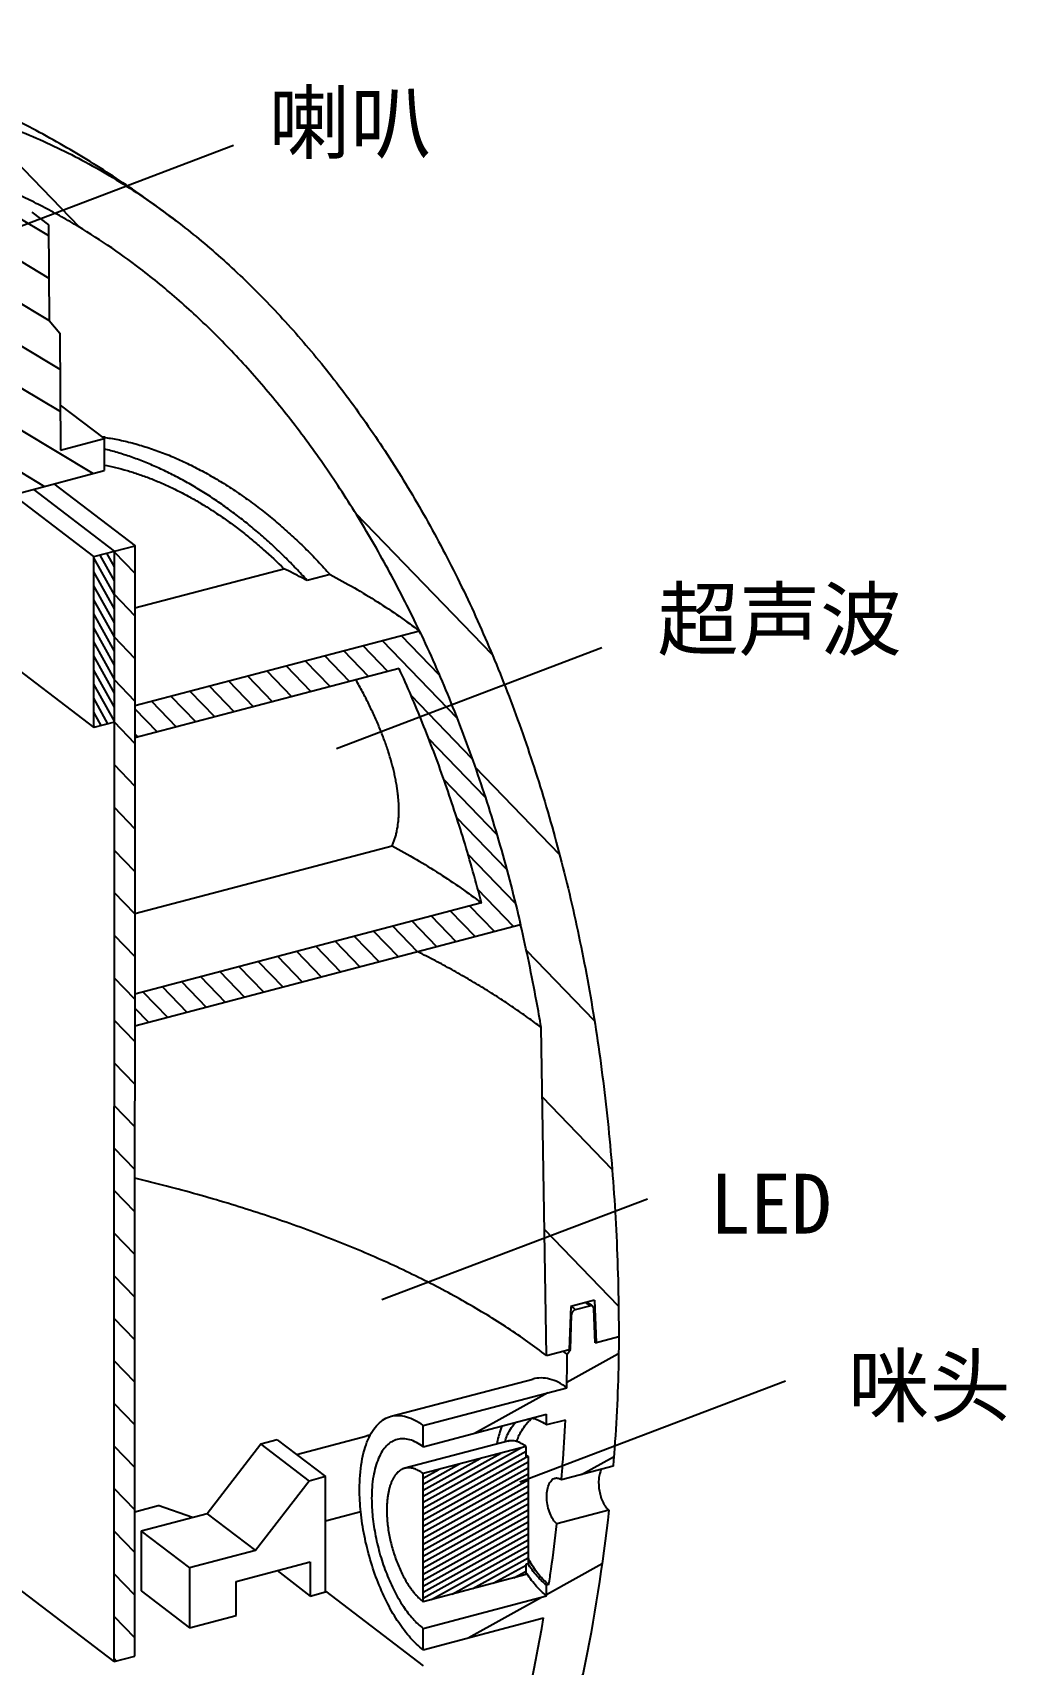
# Model space of a CAD drawing. Header units: millimetres. Extents: x 3 to 384, y 29 to 155.
# Drawn here: x 343.7 to 384.5, y 86.7 to 155 of the extents above; entities that cross this region are included whole.
import ezdxf

# ---------------------------------------------------------------- set-up
doc = ezdxf.new("R2010")
doc.units = ezdxf.units.MM
doc.layers.add('图层2', color=3, linetype='Continuous')
doc.styles.get("Standard").update_dxf_attribs({"font": 'arial.ttf'})

msp = doc.modelspace()

# ---------------------------------------------------------------- hatches: boundary and pattern name
at = {"linetype": 'Continuous'}
h = msp.add_hatch(dxfattribs=at)
h.set_pattern_fill('ANSI31', color=2, scale=25.4, angle=269, style=0, pattern_type=2)
h.set_pattern_definition([(314, (327.31, 89.656), (2.72129, 2.62792), [])])
edge = h.paths.add_edge_path()
edge.add_spline(control_points=[(286.351, 78.875), (286.356, 98.092), (295.65, 125.294), (309.213, 140.921), (314.196, 144.898)], knot_values=[0, 0, 0, 0, 0.649834, 1, 1, 1, 1], degree=3, periodic=0)
edge.add_line((314.196, 144.898), (314.195, 142.36))
edge.add_arc((344.217, 106.93), 46.438, 130.27628, 131.72292)
edge.add_line((313.311, 141.59), (313.31, 140.042))
edge.add_line((313.31, 140.042), (312.017, 139.702))
edge.add_line((312.017, 140.394), (312.017, 139.702))
edge.add_spline(control_points=[(312.017, 140.394), (308.489, 137.013), (300.991, 127.655), (293.184, 110.552), (290.273, 97.826), (289.605, 93.523)], knot_values=[0, 0, 0, 0, 0.358744, 0.790314, 1, 1, 1, 1], degree=3, periodic=0)
edge.add_line((289.369, 79.67), (289.605, 93.523))
edge.add_line((288.421, 79.42), (289.369, 79.67))
edge.add_line((288.361, 81.192), (288.421, 79.42))
edge.add_line((288.361, 81.192), (287.36, 80.928))
edge.add_line((287.36, 80.928), (287.3, 79.125))
edge.add_line((286.351, 78.875), (287.3, 79.125))
edge = h.paths.add_edge_path()
edge.add_arc((340.919, 111.568), 42.718, 124.59273, 126.10274)
edge.add_line((316.667, 146.734), (316.666, 144.304))
edge.add_arc((340.953, 110.962), 41.25, 126.06957, 127.66385)
edge.add_line((315.748, 146.083), (315.748, 143.616))
edge = h.paths.add_edge_path()
edge.add_arc((338.713, 114.924), 38.701, 120.38592, 121.97489)
edge.add_line((319.137, 148.309), (319.136, 145.963))
edge.add_arc((338.398, 114.647), 36.765, 121.59406, 123.28975)
edge.add_line((318.219, 147.753), (318.218, 145.379))
edge = h.paths.add_edge_path()
edge.add_arc((337.006, 117.996), 35.186, 115.95329, 117.6283)
edge.add_line((321.607, 149.634), (321.607, 147.346))
edge.add_arc((336.508, 117.895), 33.007, 116.838, 118.63894)
edge.add_line((320.689, 149.17), (320.689, 146.863))
edge = h.paths.add_edge_path()
edge.add_arc((335.748, 120.75), 32.158, 111.27867, 113.04517)
edge.add_line((324.078, 150.715), (324.077, 148.464))
edge.add_arc((335.187, 120.683), 29.92, 111.79695, 113.70365)
edge.add_line((323.16, 150.341), (323.159, 148.079))
edge = h.paths.add_edge_path()
edge.add_arc((334.883, 123.151), 29.605, 106.35162, 108.21267)
edge.add_line((326.548, 151.558), (326.548, 149.323))
edge.add_arc((334.336, 122.991), 27.46, 106.47724, 108.4859)
edge.add_line((325.63, 151.273), (325.629, 149.034))
edge = h.paths.add_edge_path()
edge.add_arc((334.365, 125.103), 27.585, 101.17511, 103.12595)
edge.add_line((329.018, 152.165), (329.018, 149.926))
edge.add_arc((333.822, 124.941), 25.443, 100.88435, 102.99782)
edge.add_line((328.1, 151.967), (328.1, 149.732))
edge = h.paths.add_edge_path()
edge.add_arc((334.114, 126.581), 26.085, 95.77652, 97.80753)
edge.add_line((331.489, 152.534), (331.488, 150.272))
edge.add_arc((333.57, 126.496), 23.866, 95.0033, 97.22016)
edge.add_line((330.57, 152.424), (330.57, 150.173))
edge = h.paths.add_edge_path()
edge.add_arc((334.037, 127.625), 25.038, 90.179, 92.28054)
edge.add_line((333.959, 152.663), (333.958, 150.356))
edge.add_arc((333.511, 127.483), 22.878, 88.88053, 91.17999)
edge.add_line((333.041, 152.643), (333.04, 150.356))
edge = h.paths.add_edge_path()
edge.add_arc((334.05, 128.212), 24.451, 84.4165, 86.57462)
edge.add_line((336.429, 152.547), (336.428, 150.172))
edge.add_arc((333.527, 127.875), 22.485, 82.58666, 84.94013)
edge.add_line((335.511, 152.619), (335.51, 150.272))
edge = h.paths.add_edge_path()
edge.add_arc((334.06, 128.321), 24.341, 78.53364, 80.73065)
edge.add_line((338.899, 152.176), (338.898, 149.709))
edge.add_arc((333.484, 127.651), 22.713, 76.2097, 78.58294)
edge.add_line((337.981, 152.344), (337.98, 149.915))
edge = h.paths.add_edge_path()
edge.add_spline(control_points=[(340.451, 151.808), (345.433, 150.455), (358.99, 141.966), (368.273, 119.653), (368.268, 100.437)], knot_values=[0, 0, 0, 0, 0.350166, 1, 1, 1, 1], degree=3, periodic=0)
edge.add_line((367.32, 100.187), (368.268, 100.437))
edge.add_line((367.26, 101.959), (367.32, 100.187))
edge.add_line((367.26, 101.959), (366.26, 101.696))
edge.add_line((366.26, 101.696), (366.199, 99.892))
edge.add_line((365.25, 99.643), (366.199, 99.892))
edge.add_line((365.25, 99.643), (365.021, 113.374))
edge.add_spline(control_points=[(365.021, 113.374), (364.355, 117.325), (361.449, 128.521), (353.65, 141.516), (346.155, 146.927), (342.628, 148.451)], knot_values=[0, 0, 0, 0, 0.209686, 0.641256, 1, 1, 1, 1], degree=3, periodic=0)
edge.add_line((342.628, 148.451), (342.628, 147.759))
edge.add_line((342.628, 147.759), (341.334, 147.419))
edge.add_line((341.335, 148.967), (341.334, 147.419))
edge.add_arc((333.247, 126.828), 23.57, 69.93043, 72.20402)
edge.add_line((340.451, 151.808), (340.45, 149.27))
h = msp.add_hatch(dxfattribs=at)
h.set_pattern_fill('ANSI31', color=2, scale=25.4, angle=284, style=0, pattern_type=2)
h.set_pattern_definition([(329, (327.3098, 89.6562), (0.77986, 1.297906), [])])
edge = h.paths.add_edge_path()
edge.add_line((309.988, 127.013), (311.369, 127.377))
edge.add_ellipse((309.988, 127.281), major_axis=(0.182, 0.238), ratio=0.770654, start_angle=135.23168, end_angle=224.73168)
edge.add_line((309.781, 133.201), (309.729, 127.213))
edge.add_line((310.217, 133.962), (309.781, 133.201))
edge.add_line((310.252, 137.986), (310.217, 133.962))
edge.add_line((310.948, 138.884), (310.252, 137.986))
edge.add_line((310.948, 138.884), (311.801, 139.109))
edge.add_line((311.801, 139.109), (311.8, 134.384))
edge.add_line((311.8, 134.384), (311.424, 133.729))
edge.add_line((311.369, 127.377), (311.424, 133.729))
edge = h.paths.add_edge_path()
edge.add_line((344.861, 142.435), (344.901, 137.543))
edge.add_line((344.901, 137.543), (346.721, 138.022))
edge.add_line((346.721, 138.022), (346.721, 136.682))
edge.add_line((343.27, 135.773), (346.721, 136.682))
edge.add_line((343.27, 135.773), (343.218, 142.098))
edge.add_line((342.842, 142.555), (343.218, 142.098))
edge.add_line((342.843, 144.062), (342.842, 142.555))
edge.add_line((342.843, 144.062), (341.549, 143.721))
edge.add_line((341.55, 145.151), (341.549, 143.721))
edge.add_line((342.843, 145.492), (341.55, 145.151))
edge.add_line((342.843, 147.279), (342.843, 145.492))
edge.add_line((342.843, 147.279), (343.696, 147.504))
edge.add_line((343.696, 147.504), (344.392, 146.972))
edge.add_line((344.392, 146.972), (344.425, 142.966))
edge.add_line((344.425, 142.966), (344.861, 142.435))
h = msp.add_hatch(dxfattribs=at)
h.set_pattern_fill('ANSI31', color=2, scale=25.4, angle=614, style=0, pattern_type=2)
h.set_pattern_definition([(299, (327.30984, 89.65619), (0.2493426, 0.1382129), [])])
edge = h.paths.add_edge_path()
edge.add_line((347.15, 126.159), (347.151, 133.309))
edge.add_line((347.15, 126.159), (346.287, 125.932))
edge.add_line((346.287, 125.932), (346.289, 133.082))
edge.add_line((347.151, 133.309), (346.289, 133.082))
h = msp.add_hatch(dxfattribs=at)
h.set_pattern_fill('ANSI31', color=2, scale=25.4, angle=269, style=0, pattern_type=2)
h.set_pattern_definition([(314, (327.3098, 89.6562), (0.890635, 0.860077), [])])
edge = h.paths.add_edge_path()
edge.add_line((348.003, 87.059), (348.014, 133.536))
edge.add_line((347.141, 86.832), (348.003, 87.059))
edge.add_line((347.141, 86.832), (347.151, 133.309))
edge.add_line((347.151, 133.309), (348.014, 133.536))
h = msp.add_hatch(dxfattribs=at)
h.set_pattern_fill('ANSI31', color=2, scale=25.4, angle=269, style=0, pattern_type=2)
h.set_pattern_definition([(314, (327.30984, 89.6562), (0.52191, 0.504003), [])])
edge = h.paths.add_edge_path()
edge.add_line((348.009, 113.426), (348.009, 114.767))
edge.add_line((362.52, 118.586), (348.009, 114.767))
edge.add_spline(control_points=[(362.52, 118.586), (362.071, 120.326), (361.028, 123.754), (359.768, 126.881), (359.073, 128.404)], knot_values=[0, 0, 0, 0, 0.487211, 1, 1, 1, 1], degree=3, periodic=0)
edge.add_line((359.073, 128.404), (348.012, 125.492))
edge.add_line((348.012, 125.492), (348.012, 126.833))
edge.add_line((359.925, 129.968), (348.012, 126.833))
edge.add_spline(control_points=[(359.925, 129.968), (360.763, 128.202), (362.355, 124.336), (363.614, 120.016), (364.16, 117.677)], knot_values=[0, 0, 0, 0, 0.485537, 1, 1, 1, 1], degree=3, periodic=0)
edge.add_line((364.16, 117.677), (348.009, 113.426))
h = msp.add_hatch(dxfattribs=at)
h.set_pattern_fill('ANSI31', color=2, scale=25.4, angle=344, style=0, pattern_type=2)
h.set_pattern_definition([(29, (327.31, 89.6562), (-1.78415, 3.2187), [])])
edge = h.paths.add_edge_path()
edge.add_spline(control_points=[(295.765, 48.087), (293.728, 50.675), (292.068, 53.563), (290.743, 56.607)], knot_values=[0, 0, 0, 0, 1, 1, 1, 1], degree=3, periodic=0)
edge.add_ellipse((291.142, 56.88), major_axis=(0.304, 0.397), ratio=0.770654, start_angle=495.73168, end_angle=516.78851, ccw=False)
edge.add_line((290.711, 56.759), (290.582, 64.465))
edge.add_line((290.582, 64.465), (291.876, 64.805))
edge.add_line((291.945, 60.685), (291.876, 64.805))
edge.add_line((291.945, 60.685), (297.125, 62.049))
edge.add_ellipse((297.125, 60.261), major_axis=(1.214, 1.589), ratio=0.770654, start_angle=314.73168, end_angle=404.73168, ccw=False)
edge.add_line((298.847, 48.604), (298.849, 60.715))
edge.add_ellipse((304.339, 56.351), major_axis=(5.767, 7.55), ratio=0.770654, start_angle=-177.35496, end_angle=-135.26832)
edge.add_line((304.337, 47.86), (308.547, 48.968))
edge.add_line((308.547, 48.968), (308.548, 54.51))
edge.add_line((308.548, 54.51), (309.842, 54.85))
edge.add_line((309.841, 50.649), (309.842, 54.85))
edge.add_line((309.841, 50.649), (309.877, 50.659))
edge.add_line((309.877, 49.318), (309.877, 50.659))
edge.add_line((309.877, 49.318), (317.843, 51.415))
edge.add_line((317.843, 51.415), (317.843, 52.756))
edge.add_line((317.843, 52.756), (323.319, 54.197))
edge.add_line((323.319, 52.856), (323.319, 54.197))
edge.add_line((323.319, 52.856), (331.284, 54.953))
edge.add_line((331.284, 54.953), (331.285, 56.294))
edge.add_line((331.285, 56.294), (336.761, 57.735))
edge.add_line((336.761, 56.394), (336.761, 57.735))
edge.add_line((336.761, 56.394), (350.267, 59.949))
edge.add_ellipse((350.268, 68.44), major_axis=(5.767, 7.55), ratio=0.770654, start_angle=224.73168, end_angle=266.81832, ccw=False)
edge.add_line((355.758, 63.584), (355.76, 75.695))
edge.add_ellipse((357.485, 76.149), major_axis=(1.214, 1.589), ratio=0.770654, start_angle=44.73168, end_angle=134.73168)
edge.add_line((357.485, 77.937), (362.923, 79.368))
edge.add_spline(control_points=[(362.923, 79.368), (363.053, 79.796), (363.982, 82.949), (364.676, 86.06), (365.119, 88.66)], knot_values=[0, 0, 0, 0, 0.135519, 1, 1, 1, 1], degree=3, periodic=0)
edge.add_line((360.074, 87.332), (365.119, 88.66))
edge.add_line((360.074, 87.332), (360.074, 88.226))
edge.add_line((360.074, 88.226), (365.248, 89.588))
edge.add_line((365.248, 89.588), (365.248, 90.034))
edge.add_line((365.344, 90.06), (365.248, 90.034))
edge.add_arc((293.915, 100.828), 72.235, 351.42681, 353.46457)
edge.add_line((367.854, 93.178), (365.681, 92.606))
edge.add_spline(control_points=[(367.854, 93.178), (366.884, 84.395), (364.139, 74.205), (358.839, 64.689)], knot_values=[0, 0, 0, 0, 1, 1, 1, 1], degree=3, periodic=0)
edge.add_ellipse((350.268, 68.44), major_axis=(7.284, 9.536), ratio=0.770654, start_angle=224.73168, end_angle=280.66756, ccw=False)
edge.add_line((349.721, 57.571), (350.266, 57.715))
edge.add_line((349.721, 58.286), (349.721, 57.571))
edge.add_line((349.721, 58.286), (345.409, 57.152))
edge.add_line((345.409, 57.152), (345.409, 56.437))
edge.add_line((309.193, 46.904), (345.409, 56.437))
edge.add_line((309.193, 47.619), (309.193, 46.904))
edge.add_line((309.193, 47.619), (304.882, 46.484))
edge.add_line((304.882, 46.484), (304.882, 45.769))
edge.add_line((304.336, 45.626), (304.882, 45.769))
edge.add_ellipse((304.339, 56.351), major_axis=(7.284, 9.536), ratio=0.770654, start_angle=168.7958, end_angle=224.73168)
edge = h.paths.add_edge_path()
edge.add_arc((347.248, 78.899), 60.897, 180.02189, 188.77296)
edge.add_line((286.351, 78.875), (287.343, 79.136))
edge.add_line((287.343, 79.136), (287.392, 80.585))
edge.add_ellipse((287.564, 80.624), major_axis=(0.121, 0.159), ratio=0.770654, start_angle=404.73168, end_angle=492.73168, ccw=False)
edge.add_line((287.564, 80.803), (288.157, 80.959))
edge.add_ellipse((288.157, 80.781), major_axis=(0.121, 0.159), ratio=0.770654, start_angle=316.73168, end_angle=404.73168, ccw=False)
edge.add_line((288.378, 79.409), (288.33, 80.832))
edge.add_line((288.507, 79.27), (288.378, 79.409))
edge.add_arc((347.248, 79.484), 58.741, 180.20861, 188.19581)
edge.add_line((290.897, 71.581), (289.107, 71.11))
edge.add_line((290.897, 71.581), (291.786, 70.219))
edge.add_line((291.824, 67.92), (291.786, 70.219))
edge.add_line((290.531, 67.579), (291.824, 67.92))
edge.add_line((290.531, 67.579), (290.503, 69.259))
edge.add_ellipse((289.64, 69.016), major_axis=(0.607, 0.795), ratio=0.770654, start_angle=-44.26832, end_angle=44.73168)
edge.add_line((289.641, 69.91), (287.49, 69.344))
edge.add_ellipse((287.49, 69.791), major_axis=(0.304, 0.397), ratio=0.770654, start_angle=143.49551, end_angle=224.73168)
edge = h.paths.add_edge_path()
edge.add_line((367.277, 100.176), (368.268, 100.437))
edge.add_arc((303.395, 100.539), 64.874, 355.11346, 359.91019)
edge.add_line((368.033, 95.013), (365.867, 94.443))
edge.add_arc((300.303, 100.201), 65.816, 354.98034, 357.16457)
edge.add_line((366.039, 96.946), (365.25, 96.738))
edge.add_line((365.25, 96.738), (365.25, 97.185))
edge.add_line((360.076, 95.823), (365.25, 97.185))
edge.add_line((360.076, 95.823), (360.076, 96.717))
edge.add_line((360.076, 96.717), (366.091, 98.3))
edge.add_arc((307.832, 99.897), 58.281, 358.42933, 359.80304)
edge.add_line((366.112, 99.697), (366.242, 99.904))
edge.add_line((366.242, 99.904), (366.291, 101.353))
edge.add_ellipse((366.463, 101.392), major_axis=(0.121, 0.159), ratio=0.770654, start_angle=44.73168, end_angle=132.73168)
edge.add_line((366.463, 101.571), (367.056, 101.727))
edge.add_ellipse((367.056, 101.548), major_axis=(0.121, 0.159), ratio=0.770654, start_angle=-43.26832, end_angle=44.73168)
edge.add_line((367.277, 100.176), (367.229, 101.6))
h = msp.add_hatch(dxfattribs=at)
h.set_pattern_fill('ANSI31', color=2, scale=25.4, angle=344, style=0, pattern_type=2)
h.set_pattern_definition([(29, (327.30984, 89.65619), (-0.1064536, 0.1920474), [])])
edge = h.paths.add_edge_path()
edge.add_line((364.386, 90.478), (364.386, 90.925))
edge.add_line((364.386, 90.478), (360.075, 89.343))
edge.add_line((360.075, 89.343), (360.076, 94.706))
edge.add_line((364.387, 95.841), (360.076, 94.706))
edge.add_line((364.387, 95.394), (364.387, 95.841))
edge.add_line((364.387, 95.394), (364.473, 95.416))
edge.add_line((364.473, 95.416), (364.472, 90.947))
edge.add_line((364.386, 90.925), (364.472, 90.947))

# ---------------------------------------------------------------- linework, layer by layer
at = {"color": 7, "linetype": 'Continuous'}
for p, q in [((343.696, 147.504), (344.392, 146.972)), ((344.392, 146.972), (344.425, 142.966)), ((344.425, 142.966), (344.861, 142.435)), ((344.861, 142.435), (344.901, 137.543)), ((344.886, 139.424), (346.721, 138.022)), ((344.901, 137.543), (346.721, 138.022)), ((346.721, 138.022), (346.721, 136.682)), ((346.289, 133.082), (341.117, 137.033)), ((343.27, 135.773), (346.721, 136.682)), ((344.62, 136.128), (348.014, 133.536)), ((347.151, 133.309), (343.758, 135.902)), ((346.289, 133.082), (348.014, 133.536)), ((347.141, 86.832), (347.151, 133.309)), ((348.003, 87.059), (348.014, 133.536)), ((346.287, 125.932), (346.289, 133.082)), ((348.013, 130.935), (354.251, 132.576)), ((356.179, 132.339), (355.222, 132.087)), ((341.116, 129.882), (346.287, 125.932)), ((359.925, 129.968), (348.012, 126.833)), ((359.988, 129.836), (359.925, 129.969)), ((359.988, 129.836), (359.925, 129.969)), ((359.073, 128.404), (348.012, 125.492)), ((347.15, 126.159), (346.287, 125.932)), ((348.01, 118.148), (358.78, 120.982)), ((362.52, 118.586), (348.009, 114.767)), ((364.16, 117.677), (348.009, 113.426)), ((364.16, 117.677), (364.135, 117.78)), ((364.159, 117.677), (364.135, 117.78)), ((365.25, 99.643), (365.021, 113.374)), ((367.26, 101.959), (366.26, 101.696)), ((367.26, 101.959), (367.32, 100.187)), ((366.26, 101.696), (366.199, 99.892)), ((366.242, 99.904), (366.291, 101.353)), ((366.291, 101.353), (366.249, 101.382)), ((366.291, 101.353), (366.251, 101.383)), ((366.463, 101.571), (367.056, 101.727)), ((367.277, 100.176), (367.229, 101.6)), ((367.277, 100.176), (368.268, 100.437)), ((365.25, 99.643), (366.199, 99.892)), ((366.112, 99.697), (366.242, 99.904)), ((366.2, 99.933), (366.242, 99.904)), ((366.203, 99.934), (366.242, 99.904)), ((367.275, 100.221), (367.32, 100.187)), ((367.275, 100.221), (367.32, 100.187)), ((358.739, 97.101), (364.666, 98.661)), ((360.076, 96.717), (366.091, 98.3)), ((360.076, 95.823), (365.25, 97.185)), ((365.25, 96.738), (365.25, 97.185)), ((360.076, 95.823), (360.076, 96.717)), ((364.377, 96.754), (364.464, 96.853)), ((366.039, 96.946), (365.25, 96.738)), ((353.278, 95.94), (351.035, 93.026)), ((353.968, 96.122), (353.278, 95.94)), ((353.278, 95.94), (355.304, 94.393)), ((353.968, 96.122), (355.993, 94.575)), ((354.776, 95.505), (357.685, 96.271)), ((363.623, 96.06), (359.312, 94.926)), ((364.387, 95.841), (360.076, 94.706)), ((364.387, 95.394), (364.387, 95.841)), ((364.387, 95.477), (364.473, 95.416)), ((364.387, 95.394), (364.473, 95.416)), ((364.473, 95.416), (364.472, 90.947)), ((368.033, 95.013), (365.867, 94.443)), ((355.304, 94.393), (353.061, 91.479)), ((355.993, 94.575), (355.304, 94.393)), ((355.992, 89.748), (355.993, 94.575)), ((360.075, 89.343), (360.076, 94.706)), ((347.141, 86.832), (337.475, 94.215)), ((351.035, 93.026), (348.276, 92.3)), ((351.035, 93.026), (353.061, 91.479)), ((355.993, 92.723), (357.472, 93.112)), ((367.854, 93.178), (365.681, 92.606)), ((348.276, 92.3), (350.302, 90.753)), ((348.276, 92.3), (348.276, 89.798)), ((353.061, 91.479), (350.302, 90.753)), ((352.25, 90.193), (355.355, 91.01)), ((355.355, 91.01), (355.354, 89.58)), ((364.386, 90.925), (364.472, 90.947)), ((364.386, 90.478), (364.386, 90.925)), ((350.302, 90.753), (350.301, 88.25)), ((352.25, 88.763), (352.25, 90.193)), ((353.962, 90.644), (355.354, 89.58)), ((364.386, 90.478), (360.075, 89.343)), ((348.276, 89.798), (350.301, 88.25)), ((355.354, 89.58), (355.992, 89.748)), ((360.074, 88.226), (365.248, 89.588)), ((365.344, 90.06), (365.248, 90.034)), ((365.248, 89.588), (365.248, 90.034)), ((350.301, 88.25), (352.25, 88.763)), ((360.074, 87.332), (365.119, 88.66)), ((360.074, 87.332), (360.074, 88.226)), ((347.141, 86.832), (348.003, 87.059))]:
    msp.add_line(p, q, dxfattribs=at)
at = {"color": 6, "linetype": 'Continuous'}
for p, q in [((363.623, 96.06), (363.709, 96.083)), ((348.004, 93.107), (348.981, 93.364)), ((350.418, 92.864), (348.981, 93.364)), ((355.992, 89.779), (360.074, 86.662))]:
    msp.add_line(p, q, dxfattribs=at)
at = {"color": 7, "linetype": 'Continuous'}
for centre, radius, start, end in [((345.425, 128.825), 9.343, 82.19773, 82.57155), ((345.412, 128.728), 9.441, 81.75134, 82.19796), ((350.799, 80.442), 26.783, 52.62693, 53.09705), ((350.754, 80.204), 27.058, 52.62742, 53.22834), ((350.446, 80.601), 26.387, 52.62696, 53.10415), ((350.244, 78.92), 26.143, 52.62932, 53.09431), ((358.067, 94.82), 1.5, 97.62958, 104.74658), ((357.764, 95.973), 0.307, 104.17691, 104.74652), ((366.15, 95.25), 2.761, 162.083, 163.59691), ((368.782, 93.454), 4.882, 207.99041, 210.23435), ((369.141, 93.661), 5.674, 213.04856, 213.82627)]:
    msp.add_arc(centre, radius, start, end, dxfattribs=at)
for points, knots in [([(349.75, 147.126), (349.061, 147.652), (347.653, 148.666), (345.82, 149.827), (344.309, 150.687), (343.154, 151.296), (341.978, 151.867), (340.782, 152.398), (339.568, 152.887), (338.336, 153.333), (337.087, 153.735), (335.823, 154.09), (334.546, 154.398), (333.258, 154.657), (331.96, 154.866), (331.089, 154.971), (330.653, 155.015)], [0, 0, 0, 0, 0.124183, 0.248621, 0.310942, 0.373326, 0.43577, 0.498273, 0.560831, 0.623443, 0.686105, 0.748812, 0.811561, 0.874345, 0.937161, 1, 1, 1, 1]), ([(340.451, 151.808), (340.855, 151.699), (341.662, 151.457), (342.857, 151.032), (344.041, 150.544), (345.213, 149.99), (346.373, 149.372), (347.518, 148.69), (348.648, 147.942), (349.385, 147.405), (349.75, 147.126)], [0, 0, 0, 0, 0.119993, 0.240958, 0.363127, 0.48673, 0.611995, 0.739149, 0.868411, 1, 1, 1, 1]), ([(348.238, 145.133), (347.79, 145.476), (346.885, 146.127), (345.715, 146.867), (344.77, 147.406), (344.061, 147.781), (343.348, 148.131), (342.869, 148.347), (342.628, 148.451)], [0, 0, 0, 0, 0.258992, 0.511501, 0.635562, 0.758272, 0.879721, 1, 1, 1, 1]), ([(349.75, 147.126), (350.067, 146.884), (350.697, 146.383), (351.622, 145.59), (352.534, 144.749), (353.432, 143.859), (354.316, 142.922), (355.185, 141.936), (356.037, 140.902), (356.872, 139.821), (357.688, 138.692), (358.484, 137.516), (359.259, 136.293), (360.011, 135.023), (360.739, 133.708), (361.684, 131.876), (362.567, 129.97), (363.385, 127.993), (364.177, 125.92), (365.085, 123.217), (366.026, 119.829), (366.82, 116.27), (367.344, 113.193), (367.681, 110.65), (367.966, 108.006), (368.206, 104.598), (368.269, 101.841), (368.268, 100.437)], [0, 0, 0, 0, 0.023058, 0.046515, 0.070396, 0.094725, 0.119527, 0.144822, 0.170622, 0.196931, 0.223756, 0.251103, 0.278978, 0.307387, 0.336336, 0.365832, 0.426486, 0.457664, 0.489419, 0.554685, 0.622362, 0.692529, 0.765275, 0.802647, 0.840701, 0.918903, 1, 1, 1, 1]), ([(359.925, 129.969), (359.534, 130.793), (358.92, 132.005), (358.047, 133.572), (357.378, 134.699), (356.692, 135.787), (355.989, 136.836), (355.27, 137.845), (354.537, 138.815), (353.789, 139.746), (353.029, 140.636), (352.258, 141.486), (351.475, 142.296), (350.682, 143.065), (349.88, 143.794), (349.068, 144.484), (348.516, 144.921), (348.238, 145.133)], [0, 0, 0, 0, 0.141745, 0.210756, 0.278535, 0.345091, 0.410432, 0.474567, 0.537503, 0.599249, 0.659812, 0.719202, 0.777449, 0.834603, 0.890712, 0.945827, 1, 1, 1, 1]), ([(346.767, 138.071), (346.968, 138.042), (347.373, 137.97), (347.981, 137.824), (348.594, 137.64), (349.211, 137.42), (349.829, 137.163), (350.446, 136.871), (351.06, 136.545), (351.67, 136.187), (352.274, 135.798), (352.869, 135.379), (353.454, 134.932), (354.028, 134.459), (354.59, 133.961), (355.137, 133.441), (355.668, 132.901), (356.01, 132.528), (356.179, 132.339)], [0, 0, 0, 0, 0.054198, 0.109818, 0.166812, 0.225125, 0.2847, 0.345472, 0.407373, 0.470326, 0.534246, 0.599044, 0.664617, 0.730858, 0.797648, 0.86486, 0.932359, 1, 1, 1, 1]), ([(355.222, 132.087), (355.07, 132.256), (354.76, 132.589), (354.282, 133.075), (353.79, 133.544), (353.287, 133.995), (352.773, 134.427), (352.249, 134.839), (351.716, 135.229), (351.175, 135.596), (350.628, 135.939), (350.076, 136.257), (349.519, 136.549), (348.96, 136.815), (348.4, 137.052), (347.84, 137.261), (347.282, 137.44), (346.907, 137.541), (346.721, 137.586)], [0, 0, 0, 0, 0.06647, 0.132841, 0.199, 0.26484, 0.330262, 0.395172, 0.459484, 0.523116, 0.585996, 0.648054, 0.709229, 0.769464, 0.828705, 0.886904, 0.944017, 1, 1, 1, 1]), ([(346.721, 136.917), (346.881, 136.887), (347.202, 136.818), (347.684, 136.69), (348.169, 136.537), (348.656, 136.359), (349.143, 136.158), (349.631, 135.933), (350.117, 135.685), (350.6, 135.416), (351.079, 135.126), (351.554, 134.815), (352.024, 134.485), (352.486, 134.137), (352.941, 133.771), (353.539, 133.259), (353.97, 132.855), (354.251, 132.576)], [0, 0, 0, 0, 0.055304, 0.111818, 0.169497, 0.228297, 0.288169, 0.349061, 0.410919, 0.473685, 0.537296, 0.601685, 0.666781, 0.732508, 0.798784, 0.865522, 1, 1, 1, 1]), ([(355.222, 132.087), (355.142, 132.129), (354.821, 132.296), (354.496, 132.457), (354.251, 132.576)], [0, 0, 0, 0, 0.247332, 1, 1, 1, 1]), ([(356.179, 132.339), (356.522, 132.157), (357.192, 131.786), (358.158, 131.203), (359.068, 130.601), (359.646, 130.181), (359.925, 129.968)], [0, 0, 0, 0, 0.262885, 0.517215, 0.762922, 1, 1, 1, 1]), ([(359.925, 129.968), (360.365, 129.042), (360.991, 127.619), (361.754, 125.673), (362.303, 124.156), (362.819, 122.597), (363.471, 120.443), (363.899, 118.793), (364.16, 117.677)], [0, 0, 0, 0, 0.236283, 0.35779, 0.481567, 0.607643, 0.736052, 1, 1, 1, 1]), ([(362.52, 118.586), (362.293, 119.466), (361.809, 121.189), (360.986, 123.702), (360.081, 126.102), (359.417, 127.65), (359.073, 128.404)], [0, 0, 0, 0, 0.261536, 0.515268, 0.761376, 1, 1, 1, 1]), ([(358.78, 120.982), (358.802, 121.03), (358.843, 121.128), (358.898, 121.281), (358.944, 121.44), (358.996, 121.664), (359.033, 121.897), (359.054, 122.138), (359.063, 122.327), (359.064, 122.521), (359.058, 122.72), (359.045, 122.924), (359.024, 123.133), (358.997, 123.346), (358.963, 123.563), (358.921, 123.784), (358.857, 124.087), (358.759, 124.474), (358.616, 124.946), (358.449, 125.428), (358.257, 125.919), (358.041, 126.416), (357.803, 126.918), (357.543, 127.424), (357.358, 127.759), (357.262, 127.927)], [0, 0, 0, 0, 0.021581, 0.043641, 0.066231, 0.089396, 0.137577, 0.162661, 0.18843, 0.214895, 0.242065, 0.269943, 0.298531, 0.327824, 0.357816, 0.3885, 0.419863, 0.484571, 0.551825, 0.621482, 0.693384, 0.767365, 0.843248, 0.920854, 1, 1, 1, 1]), ([(358.78, 120.982), (359.121, 120.797), (359.787, 120.421), (360.751, 119.83), (361.66, 119.223), (362.24, 118.8), (362.52, 118.586)], [0, 0, 0, 0, 0.262084, 0.516137, 0.76211, 1, 1, 1, 1]), ([(365.021, 113.374), (364.96, 113.74), (364.705, 115.181), (364.407, 116.614), (364.16, 117.677)], [0, 0, 0, 0, 0.254218, 1, 1, 1, 1]), ([(365.021, 113.374), (364.834, 113.517), (364.452, 113.8), (363.862, 114.214), (363.249, 114.622), (362.613, 115.022), (361.955, 115.415), (361.275, 115.801), (360.574, 116.179), (360.097, 116.423), (359.855, 116.544)], [0, 0, 0, 0, 0.116301, 0.235092, 0.356377, 0.480158, 0.606425, 0.735167, 0.866367, 1, 1, 1, 1]), ([(365.25, 99.643), (364.991, 99.841), (364.458, 100.232), (363.625, 100.798), (362.75, 101.352), (361.832, 101.891), (360.874, 102.416), (359.877, 102.925), (358.841, 103.42), (357.768, 103.897), (356.658, 104.358), (355.515, 104.802), (354.337, 105.228), (353.128, 105.635), (351.889, 106.024), (350.62, 106.393), (349.324, 106.743), (348.449, 106.961), (348.008, 107.066)], [0, 0, 0, 0, 0.051746, 0.105008, 0.159785, 0.216074, 0.273862, 0.333131, 0.393859, 0.456017, 0.519572, 0.584487, 0.650721, 0.71823, 0.786964, 0.856874, 0.927905, 1, 1, 1, 1]), ([(366.463, 101.571), (366.416, 101.558), (366.332, 101.498), (366.292, 101.401), (366.291, 101.353)], [0, 0, 0, 0, 0.498344, 1, 1, 1, 1]), ([(367.178, 101.707), (367.162, 101.719), (367.121, 101.736), (367.078, 101.732), (367.056, 101.727)], [0, 0, 0, 0, 0.480008, 1, 1, 1, 1]), ([(367.229, 101.6), (367.228, 101.621), (367.219, 101.662), (367.193, 101.695), (367.178, 101.707)], [0, 0, 0, 0, 0.518859, 1, 1, 1, 1]), ([(368.268, 100.437), (368.268, 100.002), (368.248, 98.192), (368.148, 96.382), (368.033, 95.013)], [0, 0, 0, 0, 0.240555, 1, 1, 1, 1]), ([(366.091, 98.3), (366.094, 98.418), (366.105, 98.883), (366.111, 99.349), (366.112, 99.697)], [0, 0, 0, 0, 0.252954, 1, 1, 1, 1]), ([(366.091, 98.3), (365.98, 98.385), (365.752, 98.531), (365.387, 98.674), (365.019, 98.723), (364.78, 98.691), (364.666, 98.661)], [0, 0, 0, 0, 0.276256, 0.52972, 0.767531, 1, 1, 1, 1]), ([(357.417, 94.055), (357.417, 94.437), (357.454, 94.99), (357.605, 95.679), (357.755, 96.113), (357.945, 96.48), (358.173, 96.775), (358.438, 96.989), (358.638, 97.075), (358.739, 97.101)], [0, 0, 0, 0, 0.32428, 0.467861, 0.597674, 0.713851, 0.817609, 0.911552, 1, 1, 1, 1]), ([(358.739, 97.101), (358.841, 97.128), (359.06, 97.152), (359.399, 97.094), (359.746, 96.946), (359.966, 96.801), (360.076, 96.717)], [0, 0, 0, 0, 0.219356, 0.45269, 0.710967, 1, 1, 1, 1]), ([(364.464, 96.853), (364.479, 96.869), (364.538, 96.93), (364.603, 96.985), (364.653, 97.023)], [0, 0, 0, 0, 0.257555, 1, 1, 1, 1]), ([(364.625, 97.029), (364.676, 97.021), (364.902, 96.968), (365.108, 96.847), (365.25, 96.738)], [0, 0, 0, 0, 0.225527, 1, 1, 1, 1]), ([(363.381, 96.698), (363.357, 96.643), (363.263, 96.399), (363.202, 96.143), (363.168, 95.945)], [0, 0, 0, 0, 0.231358, 1, 1, 1, 1]), ([(363.522, 96.1), (363.549, 96.182), (363.655, 96.464), (363.829, 96.731), (363.999, 96.864)], [0, 0, 0, 0, 0.286634, 1, 1, 1, 1]), ([(363.993, 96.054), (364.018, 96.121), (364.119, 96.368), (364.255, 96.602), (364.377, 96.754)], [0, 0, 0, 0, 0.270031, 1, 1, 1, 1]), ([(365.867, 94.443), (365.886, 94.654), (365.955, 95.488), (366.008, 96.323), (366.039, 96.946)], [0, 0, 0, 0, 0.254106, 1, 1, 1, 1]), ([(357.849, 96.271), (357.835, 96.274), (357.808, 96.279), (357.767, 96.282), (357.727, 96.28), (357.701, 96.275), (357.688, 96.272)], [0, 0, 0, 0, 0.26059, 0.512323, 0.757821, 1, 1, 1, 1]), ([(358.993, 96.134), (358.912, 96.113), (358.75, 96.043), (358.536, 95.87), (358.351, 95.632), (358.197, 95.334), (358.075, 94.983), (357.953, 94.425), (357.923, 93.977), (357.923, 93.668)], [0, 0, 0, 0, 0.088448, 0.182391, 0.286149, 0.402326, 0.532139, 0.67572, 1, 1, 1, 1]), ([(360.076, 95.823), (359.987, 95.891), (359.809, 96.009), (359.528, 96.128), (359.253, 96.175), (359.076, 96.156), (358.993, 96.134)], [0, 0, 0, 0, 0.289033, 0.54731, 0.780644, 1, 1, 1, 1]), ([(364.387, 95.841), (364.355, 95.865), (364.29, 95.911), (364.19, 95.97), (364.107, 96.01), (364.041, 96.035), (363.977, 96.056), (363.898, 96.074), (363.818, 96.081), (363.757, 96.081), (363.711, 96.077), (363.667, 96.071), (363.638, 96.064), (363.623, 96.06)], [0, 0, 0, 0, 0.14868, 0.289046, 0.42156, 0.485101, 0.546962, 0.666116, 0.780294, 0.836005, 0.891047, 0.945638, 1, 1, 1, 1]), ([(360.076, 94.706), (360.043, 94.731), (359.979, 94.776), (359.879, 94.835), (359.795, 94.875), (359.729, 94.9), (359.665, 94.921), (359.586, 94.939), (359.507, 94.946), (359.445, 94.946), (359.4, 94.943), (359.355, 94.936), (359.326, 94.929), (359.312, 94.926)], [0, 0, 0, 0, 0.14868, 0.289046, 0.42156, 0.485101, 0.546962, 0.666116, 0.780294, 0.836005, 0.891047, 0.945638, 1, 1, 1, 1]), ([(359.312, 94.926), (359.297, 94.922), (359.269, 94.913), (359.227, 94.897), (359.187, 94.878), (359.133, 94.849), (359.069, 94.804), (359.009, 94.75), (358.964, 94.701), (358.919, 94.648), (358.866, 94.573), (358.808, 94.475), (358.756, 94.366), (358.71, 94.247), (358.669, 94.118), (358.635, 93.981), (358.606, 93.835), (358.584, 93.682), (358.568, 93.522), (358.558, 93.355), (358.556, 93.242), (358.556, 93.185)], [0, 0, 0, 0, 0.021932, 0.043954, 0.066155, 0.088621, 0.134644, 0.182638, 0.207541, 0.233112, 0.28641, 0.342831, 0.402564, 0.465715, 0.53232, 0.602356, 0.675749, 0.75238, 0.832096, 0.914707, 1, 1, 1, 1]), ([(365.681, 92.606), (365.619, 92.654), (365.504, 92.788), (365.378, 93.039), (365.29, 93.337), (365.25, 93.653), (365.26, 93.957), (365.314, 94.185), (365.385, 94.333), (365.446, 94.418), (365.517, 94.48), (365.572, 94.505), (365.599, 94.512)], [0, 0, 0, 0, 0.109758, 0.242882, 0.391252, 0.543645, 0.688145, 0.814611, 0.869153, 0.917575, 0.960629, 1, 1, 1, 1]), ([(365.599, 94.512), (365.642, 94.524), (365.742, 94.521), (365.827, 94.473), (365.867, 94.443)], [0, 0, 0, 0, 0.466611, 1, 1, 1, 1]), ([(367.545, 94.885), (367.514, 94.827), (367.464, 94.694), (367.413, 94.386), (367.438, 93.97), (367.559, 93.573), (367.713, 93.314), (367.805, 93.215), (367.854, 93.178)], [0, 0, 0, 0, 0.107187, 0.231121, 0.508683, 0.781476, 0.899893, 1, 1, 1, 1]), ([(360.074, 87.332), (359.886, 87.476), (359.517, 87.832), (359.025, 88.482), (358.572, 89.264), (358.175, 90.149), (357.849, 91.105), (357.605, 92.095), (357.454, 93.082), (357.417, 93.737), (357.417, 94.055)], [0, 0, 0, 0, 0.095716, 0.205859, 0.328289, 0.459991, 0.597171, 0.735653, 0.871335, 1, 1, 1, 1]), ([(357.923, 93.668), (357.923, 93.411), (357.953, 92.881), (358.076, 92.082), (358.273, 91.28), (358.537, 90.507), (358.859, 89.79), (359.225, 89.157), (359.623, 88.631), (359.922, 88.342), (360.074, 88.226)], [0, 0, 0, 0, 0.128665, 0.264347, 0.402829, 0.540009, 0.671711, 0.794141, 0.904284, 1, 1, 1, 1]), ([(358.556, 93.185), (358.556, 93.095), (358.561, 92.913), (358.583, 92.637), (358.619, 92.354), (358.669, 92.069), (358.733, 91.783), (358.81, 91.499), (358.898, 91.221), (358.998, 90.95), (359.108, 90.689), (359.227, 90.441), (359.354, 90.209), (359.468, 90.027), (359.562, 89.891), (359.632, 89.796), (359.704, 89.706), (359.777, 89.621), (359.85, 89.543), (359.924, 89.47), (359.999, 89.403), (360.049, 89.362), (360.075, 89.343)], [0, 0, 0, 0, 0.063242, 0.128687, 0.195866, 0.264286, 0.333428, 0.402766, 0.471769, 0.539912, 0.606682, 0.671591, 0.734181, 0.794036, 0.822825, 0.8508, 0.877926, 0.904172, 0.929516, 0.953941, 0.977436, 1, 1, 1, 1]), ([(367.854, 93.178), (367.602, 90.891), (366.856, 86.183), (365.051, 79.055), (362.438, 71.778), (360.143, 67.03), (358.839, 64.689)], [0, 0, 0, 0, 0.229596, 0.474983, 0.732657, 1, 1, 1, 1]), ([(365.344, 90.06), (365.376, 90.274), (365.5, 91.121), (365.609, 91.971), (365.681, 92.606)], [0, 0, 0, 0, 0.253103, 1, 1, 1, 1]), ([(365.248, 90.034), (365.101, 90.147), (364.813, 90.43), (364.577, 90.756), (364.461, 90.937)], [0, 0, 0, 0, 0.462724, 1, 1, 1, 1]), ([(365.344, 90.06), (365.194, 90.174), (364.904, 90.467), (364.674, 90.806), (364.564, 90.995)], [0, 0, 0, 0, 0.463268, 1, 1, 1, 1]), ([(365.248, 89.588), (365.096, 89.704), (364.798, 89.991), (364.55, 90.319), (364.427, 90.502)], [0, 0, 0, 0, 0.465161, 1, 1, 1, 1]), ([(362.923, 79.368), (363.161, 80.151), (364.038, 83.212), (364.722, 86.328), (365.119, 88.66)], [0, 0, 0, 0, 0.257135, 1, 1, 1, 1])]:
    msp.add_open_spline(points, degree=3, knots=knots, dxfattribs=at)
at = {"layer": '图层2', "linetype": 'ByBlock', "lineweight": -2}
for p, q in [((341.016, 146.082), (352.135, 150.304)), ((356.447, 125.056), (367.566, 129.278)), ((358.353, 101.987), (369.473, 106.209)), ((364.133, 94.362), (375.252, 98.584))]:
    msp.add_line(p, q, dxfattribs=at)

# ---------------------------------------------------------------- texts
at = {"layer": '图层2', "char_height": 2.5, "attachment_point": 1}
for s, heights, insert in [('{\\fSimSun|b0|i0|c134|p2;喇叭}', [3.268], (353.614, 152.501)), ('{\\fSimSun|b0|i0|c134|p2;超声波}', [3.268], (369.885, 131.711)), ('{\\fSimSun|b0|i0|c134|p2;LED}', [0], (372.084, 107.251)), ('{\\fSimSun|b0|i0|c134|p2;咪头}', [3.268], (377.864, 99.626))]:
    msp.add_mtext_dynamic_manual_height_columns(s, width=15.48348, gutter_width=12.5, heights=heights, dxfattribs=dict(at, insert=insert))

doc.saveas('drawing.dxf')
